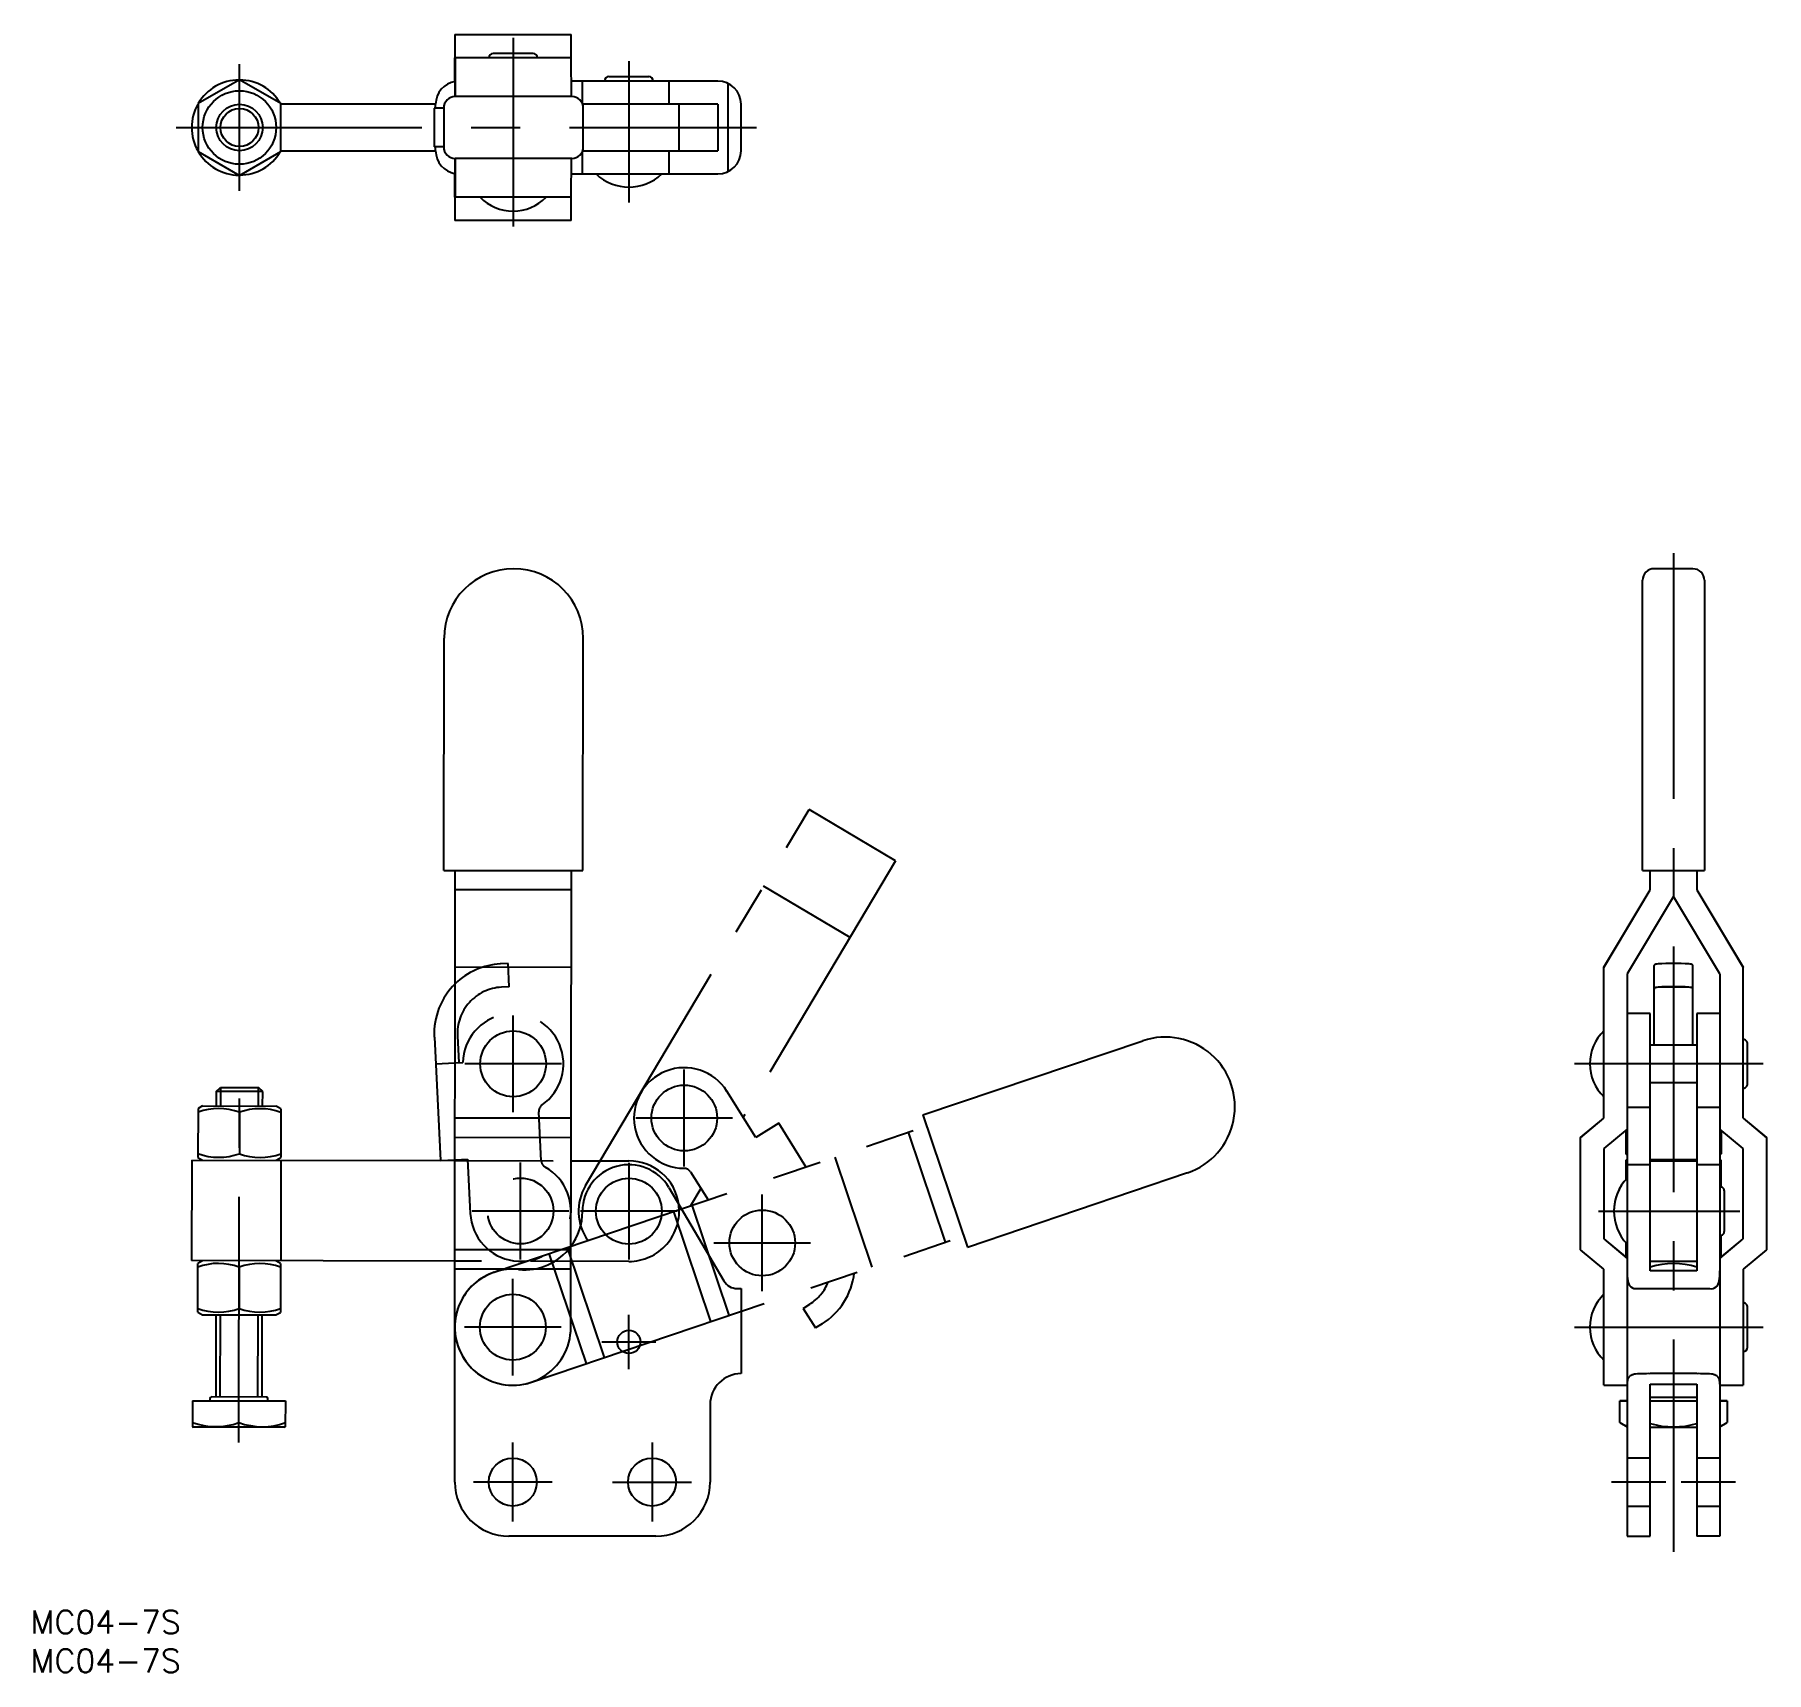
# Model space of a CAD drawing. Extents: x -62 to 162, y -45 to 167.
import ezdxf

# ---------------------------------------------------------------- set-up
doc = ezdxf.new("R2010")
doc.units = 0
for name, pattern in [('CENTER', [50.8, 31.75, -6.35, 6.35, -6.35]), ('DASHED', [19.05, 12.7, -6.35]), ('PHANTOM', [63.5, 31.75, -6.35, 6.35, -6.35, 6.35, -6.35])]:
    doc.linetypes.add(name, pattern=pattern)
doc.layers.get('0').update_dxf_attribs({"linetype": 'CONTINUOUS'})
doc.layers.add('CENTER', color=1, linetype='CENTER')
doc.styles.get("Standard").update_dxf_attribs({"font": 'txt.shx', "height": 3, "bigfont": 'bigfont.shx'})

msp = doc.modelspace()

# ---------------------------------------------------------------- linework, layer by layer
at = {"color": 7, "linetype": 'CONTINUOUS'}
for p, q in [((-7.49, 167), (7.53, 167)), ((-7.49, 167), (-7.49, 164)), ((-7.47, 164), (-7.47, 167)), ((7.53, 164), (7.53, 167)), ((-7.5, 164), (-7.5, 160.95)), ((-7.49, 164), (-7.5, 164)), ((-7.49, 161), (-7.49, 164)), ((-7.49, 164), (-7.47, 164)), ((7.56, 164), (-7.47, 164)), ((-7.47, 164), (-7.47, 161)), ((-7.43, 159), (-7.44, 164)), ((2.62, 164.58), (-2.53, 164.58)), ((7.57, 159), (7.56, 164)), ((-35.33, 161.18), (-40.68, 158.09)), ((-29.98, 158.09), (-35.33, 161.18)), ((17.57, 161.57), (12.42, 161.57)), ((-7.49, 161), (-7.44, 161)), ((-7.44, 161), (-7.44, 159)), ((7.61, 159), (-7.43, 159)), ((26.5, 161), (7.56, 161)), ((9, 158.06), (9, 161)), ((20.17, 161), (20.17, 158)), ((27.85, 149.32), (27.85, 160.68)), ((-40.68, 158.09), (-40.68, 151.91)), ((-29.98, 151.91), (-29.98, 158.09)), ((-9.97, 158), (-29.97, 158)), ((-10.16, 157.5), (-10.16, 152.5)), ((-8.93, 157.5), (-10.16, 157.5)), ((-9.97, 157.5), (-9.97, 158)), ((-8.93, 157.5), (-8.93, 152.5)), ((26.5, 158), (9.02, 158)), ((9.11, 152.5), (9.11, 157.5)), ((21.5, 152), (21.5, 158)), ((26.5, 158), (26.5, 152)), ((29.5, 152), (29.5, 158)), ((-8.93, 152.5), (-10.16, 152.5)), ((-9.97, 152), (-9.97, 152.5)), ((-40.68, 151.91), (-35.33, 148.82)), ((-35.33, 148.82), (-29.98, 151.91)), ((-29.97, 152), (-9.97, 152)), ((-7.44, 146), (-7.43, 151)), ((-7.44, 151), (-7.44, 149)), ((7.61, 151), (-7.43, 151)), ((7.56, 146), (7.57, 151)), ((9, 149), (9, 151.94)), ((9.02, 152), (26.5, 152)), ((20.17, 152), (20.17, 149)), ((-7.5, 149.05), (-7.5, 146)), ((-7.49, 146), (-7.49, 149)), ((-7.44, 149), (-7.49, 149)), ((-7.47, 149), (-7.47, 146)), ((7.56, 149), (26.5, 149)), ((-7.5, 146), (-7.49, 146)), ((-7.47, 146), (-7.49, 146)), ((-7.49, 146), (-7.49, 143)), ((7.56, 146), (-7.47, 146)), ((-7.47, 143), (-7.47, 146)), ((7.53, 143), (7.53, 146)), ((7.53, 143), (-7.49, 143)), ((146, 58.99), (146, 96.5)), ((152.5, 98), (147.5, 98)), ((154, 96.5), (154, 58.99)), ((-8.93, 59.01), (-8.89, 89.01)), ((9.07, 58.99), (9.11, 88.99)), ((-8.93, 59.01), (9.07, 58.99)), ((-7.5, 0.01), (-7.43, 59.01)), ((7.5, -0.01), (7.57, 58.99)), ((147, 56.49), (147, 58.99)), ((147.5, 58.99), (152.5, 58.99)), ((153, 58.99), (153, 56.49)), ((7.57, 56.49), (-7.43, 56.51)), ((141, 46.51), (147, 56.51)), ((141, 46.49), (147, 56.49)), ((153, 56.51), (159, 46.51)), ((153, 56.49), (159, 46.49)), ((150, 55.66), (144, 45.66)), ((156, 45.66), (150, 55.66)), ((7.56, 46.49), (-7.44, 46.51)), ((141, 26.99), (141, 46.51)), ((144, 45.66), (144, -27)), ((147.5, 36.43), (147.5, 46.73)), ((152.5, 36.43), (152.5, 46.73)), ((156, 45.66), (156, -27)), ((159, 26.99), (159, 46.51)), ((152, 43.94), (148, 43.94)), ((147, 40.53), (144, 40.53)), ((147, 7.3), (147, 40.53)), ((153, 40.53), (153, 7.3)), ((156, 40.53), (153, 40.53)), ((-10.14, 37.49), (-9.34, 21.54)), ((153, 36.43), (147, 36.43)), ((159.57, 31.45), (159.57, 36.6)), ((-9.97, 34.03), (-7.46, 34.15)), ((147, 31.63), (153, 31.63)), ((-38.32, 30.45), (-38.33, 28.59)), ((-38.32, 30.45), (-37.78, 30.99)), ((-32.32, 30.44), (-38.32, 30.45)), ((-37.78, 30.99), (-32.86, 30.98)), ((-32.32, 30.44), (-32.86, 30.98)), ((-32.33, 28.58), (-32.32, 30.44)), ((-40.68, 28.25), (-40.69, 21.94)), ((-40.08, 28.59), (-40.68, 28.25)), ((-40.08, 28.59), (-30.58, 28.58)), ((-35.33, 27.76), (-35.34, 22.41)), ((-29.98, 28.23), (-30.58, 28.58)), ((-29.98, 28.23), (-29.99, 21.92)), ((7.53, 26.99), (-7.47, 27.01)), ((138, 24.51), (141, 27.01)), ((138, 24.49), (141, 26.99)), ((144, 28.42), (147, 28.42)), ((153, 28.42), (156, 28.42)), ((159, 27.01), (162, 24.51)), ((159, 26.99), (162, 24.49)), ((144, 25.59), (141, 23.09)), ((143.82, 25.44), (143.82, 22.41)), ((159, 23.09), (156, 25.59)), ((156.18, 25.44), (156.18, 22.41)), ((7.53, 24.49), (-7.47, 24.51)), ((138, 9.99), (138, 24.51)), ((141, 23.09), (141, 11.4)), ((143.82, 22.41), (144, 22.31)), ((156, 22.31), (156.18, 22.41)), ((159, 11.4), (159, 23.09)), ((162, 24.51), (162, 9.99)), ((-41.49, 21.6), (-41.51, 8.6)), ((-41.49, 21.6), (-7.47, 21.54)), ((-40.69, 21.94), (-40.09, 21.59)), ((-30.59, 21.58), (-29.99, 21.92)), ((-29.97, 21.58), (-29.99, 8.58)), ((-9.34, 21.54), (-7.47, 21.64)), ((7.53, 21.51), (15.01, 21.5)), ((143.85, 21.59), (143.85, 19.11)), ((147, 21), (144, 21)), ((147, 21.69), (153, 21.69)), ((153, 21.54), (147, 21.54)), ((147, 21.5), (153, 21.5)), ((156, 21), (153, 21)), ((156.15, 18.15), (156.15, 21.59)), ((20.17, 18.05), (27.27, 5.98)), ((156.57, 12.42), (156.57, 17.57)), ((141, 11.41), (144, 8.91)), ((141, 11.4), (144, 8.9)), ((156, 8.91), (159, 11.41)), ((156, 8.9), (159, 11.4)), ((156.15, 9.04), (156.15, 11.87)), ((7.51, 9.99), (-7.49, 10.01)), ((141, 7.49), (138, 9.99)), ((143.85, 10.91), (143.85, 9.04)), ((162, 9.99), (159, 7.49)), ((-7.49, 8.54), (-41.51, 8.6)), ((-40.72, 1.94), (-40.71, 8.25)), ((-40.11, 8.59), (-40.71, 8.25)), ((-35.36, 7.76), (-35.37, 2.41)), ((-30.01, 8.23), (-30.61, 8.58)), ((-30.01, 8.23), (-30.02, 1.92)), ((7.51, 7.49), (-7.49, 7.51)), ((141, -7.5), (141, 7.49)), ((153, 8.5), (147, 8.5)), ((153, 7.3), (147, 7.3)), ((159, 7.49), (159, -7.5)), ((29, 5), (29.5, 5)), ((29.5, 5), (29.5, -6)), ((145.34, 5), (154.66, 5)), ((159.57, -2.58), (159.57, 2.57)), ((-40.72, 1.94), (-40.12, 1.59)), ((-40.12, 1.59), (-30.62, 1.58)), ((-38.37, 1.59), (-38.39, -9.01)), ((-32.39, -9.02), (-32.37, 1.58)), ((-30.62, 1.58), (-30.02, 1.92)), ((-7.5, -20), (-7.5, 0)), ((153, -6), (147, -6)), ((141, -7.5), (144, -7.5)), ((147, -7.35), (153, -7.35)), ((147, -27), (147, -7.35)), ((153, -7.35), (153, -27)), ((156, -7.5), (159, -7.5)), ((-41.39, -9.5), (-41.4, -12.85)), ((-41.39, -9.5), (-29.39, -9.52)), ((-39.14, -9.21), (-39.14, -9.51)), ((-31.84, -9.02), (-38.94, -9.01)), ((-35.4, -12.32), (-35.39, -9.51)), ((-31.64, -9.52), (-31.64, -9.22)), ((-29.39, -9.52), (-29.4, -12.87)), ((25.5, -10), (25.5, -20)), ((143.07, -12.32), (143.07, -9.51)), ((143.07, -9.51), (144, -9.52)), ((144, -9.51), (143.07, -9.51)), ((147, -9.52), (153, -9.52)), ((156.93, -9.51), (156, -9.51)), ((156, -9.52), (156.93, -9.51)), ((156.93, -9.51), (156.93, -12.32)), ((-41.4, -12.85), (-41.3, -12.9)), ((-29.5, -12.92), (-41.3, -12.9)), ((-29.5, -12.92), (-29.4, -12.87)), ((143.07, -12.32), (144, -12.86)), ((147, -12.92), (153, -12.92)), ((156, -12.86), (156.93, -12.32)), ((18.5, -27), (-0.5, -27)), ((144, -27), (147, -27)), ((156, -27), (153, -27))]:
    msp.add_line(p, q, dxfattribs=at)
at = {"color": 3, "linetype": 'PHANTOM'}
for p, q in [((9.41, 18.32), (38.29, 66.89)), ((49.46, 60.24), (38.29, 66.89)), ((49.46, 60.24), (29.77, 27.12)), ((43.58, 50.34), (32.4, 56.99)), ((53.01, 27.42), (81.43, 37.02)), ((22.16, 20.78), (22.16, 33.28)), ((31.39, 24.52), (27.67, 30.48)), ((28.41, 27.03), (15.91, 27.03)), ((53.01, 27.42), (58.78, 10.36)), ((-2.4, 7.11), (53.49, 25.99)), ((34.36, 26.37), (31.39, 24.52)), ((37.89, 20.72), (34.36, 26.37)), ((55.93, 10.98), (51.13, 25.19)), ((46.45, 7.78), (41.65, 21.99)), ((22.97, 20.06), (25.23, 16.44)), ((24.31, 17.93), (22.97, 15.68)), ((58.78, 10.36), (87.2, 19.97)), ((27.98, 1.54), (23.18, 15.75)), ((32.24, 4.64), (32.24, 17.14)), ((25.61, 0.74), (20.81, 14.95)), ((2.4, -7.11), (58.3, 11.78)), ((9.51, -4.7), (4.7, 9.51)), ((11.87, -3.9), (7.07, 10.31)), ((25.99, 10.89), (38.49, 10.89)), ((37.52, 2.44), (38.37, 2.97)), ((37.52, 2.44), (39.11, -0.1)), ((39.96, 0.43), (39.11, -0.1))]:
    msp.add_line(p, q, dxfattribs=at)
at = {"color": 3, "linetype": 'DASHED'}
for p, q in [((-0.61, 46.98), (-1.61, 46.93)), ((-0.46, 43.99), (-0.61, 46.98)), ((-0.46, 43.99), (-1.46, 43.94)), ((-7.15, 37.64), (-6.97, 34.18)), ((-7.46, 34.15), (-6.46, 34.2)), ((3.68, 21.51), (3.36, 27.84)), ((-7.47, 21.64), (-5.85, 21.72)), ((-7.47, 21.54), (7.53, 21.51)), ((-5.85, 21.72), (-5.49, 14.7)), ((14.99, 8.5), (-7.49, 8.54)), ((147, -16.9), (144, -16.9)), ((156, -16.9), (153, -16.9)), ((144, -23.1), (147, -23.1)), ((153, -23.1), (156, -23.1))]:
    msp.add_line(p, q, dxfattribs=at)
at = {"color": 3, "linetype": 'CONTINUOUS'}
for p, q in [((-37.78, 30.99), (-37.79, 28.59)), ((-32.87, 28.58), (-32.86, 30.98)), ((-37.83, 1.59), (-37.85, -9.01)), ((-32.93, -9.02), (-32.91, 1.58))]:
    msp.add_line(p, q, dxfattribs=at)
at = {"color": 7, "linetype": 'CONTINUOUS'}
for centre, radius in [((-35.33, 155), 4.75), ((-35.32, 155), 3), ((0.04, 34.03), 4.25), ((15, 15), 4.25), ((0, 0), 4.25), ((15, -1.9), 1.5), ((0, -20), 3.1), ((18, -20), 3.1)]:
    msp.add_circle(centre, radius, dxfattribs=at)
at = {"color": 3, "linetype": 'CONTINUOUS'}
msp.add_circle((-35.32, 155), 2.46, dxfattribs=at)
at = {"color": 3, "linetype": 'PHANTOM'}
for centre in [(22.16, 27.03), (32.24, 10.89)]:
    msp.add_circle(centre, 4.25, dxfattribs=at)
at = {"color": 3, "linetype": 'DASHED'}
msp.add_circle((1, 15.02), 4.25, dxfattribs=at)
at = {"color": 7, "linetype": 'CONTINUOUS'}
for centre, radius, start, end in [((-2.53, 164), 0.575, 90, 180), ((2.62, 164), 0.575, 0, 90), ((-35.34, 155), 6.15, 90.3412, 149.6588), ((-35.34, 155), 6.15, 30.5573, 89.4427), ((12.42, 161), 0.575, 90, 180), ((17.57, 161), 0.575, 0, 90), ((-6.97, 158), 3, 99.0483, 180.0323), ((-7.43, 157.5), 1.5, 90, 180), ((7.61, 157.5), 1.5, 360, 90), ((26.5, 158), 3, 0, 90), ((-35.34, 155), 6.15, 150.2337, 209.7663), ((-35.34, 155), 6.15, 29.1964, 29.3341), ((-7.43, 152.5), 1.5, 180, 270), ((7.61, 152.5), 1.5, 270, 0), ((-35.34, 155), 6.15, 210.3412, 269.6588), ((-35.34, 155), 6.15, 270.5573, 329.4427), ((-35.34, 155), 6.15, 330.6659, 330.8036), ((-6.97, 152), 3, 179.9677, 260.9517), ((26.5, 152), 3, 270, 360), ((15, 153.46), 6.16, 226.3972, 313.6028), ((0.04, 150.12), 5.92, 224.0918, 315.9082), ((0.11, 89), 9, 359.9288, 179.9288), ((147.46, 96.53), 1.46, 88.5105, 181.0071), ((152.55, 96.53), 1.45, 358.8745, 91.7448), ((147.13, 360.92), 301.93, 269.7865, 270.0712), ((152.87, 360.92), 301.93, 269.9288, 270.2135), ((147.84, 46.6), 0.359, 147.8343, 159.2538), ((147.68, 46.7), 0.177, 123.2109, 146.346), ((147.78, 46.5), 0.398, 99.5677, 120.2025), ((148.27, 43.87), 3.08, 95.095, 100.4243), ((150, 9.41), 37.58, 86.9492, 93.0508), ((151.73, 43.87), 3.08, 79.5757, 84.905), ((152.22, 46.5), 0.398, 59.7975, 80.4323), ((152.32, 46.7), 0.177, 33.654, 56.7891), ((152.16, 46.6), 0.359, 20.7462, 32.1657), ((-1.16, 37.94), 9, 134.3256, 182.8848), ((148.2, 43.47), 0.725, 157.808, 163.8975), ((147.75, 43.65), 0.248, 139.8191, 157.6538), ((147.76, 43.63), 0.264, 103.534, 136.9529), ((148.17, 41.97), 1.97, 95.0404, 103.9851), ((150, 6.41), 37.58, 86.9492, 93.0508), ((151.83, 41.97), 1.97, 76.0149, 84.9596), ((152.24, 43.63), 0.264, 43.0471, 76.466), ((152.25, 43.65), 0.248, 22.3462, 40.1809), ((151.8, 43.47), 0.725, 16.1025, 22.192), ((145.12, 34.03), 5.92, 134.0918, 225.9082), ((159.02, 36.62), 0.556, 358.9015, 91.9613), ((159.02, 31.44), 0.556, 268.0387, 1.0985), ((-38.02, 20.38), 7.86, 70.0033, 109.7995), ((-32.67, 20.37), 7.86, 70.0033, 109.7995), ((-38, 29.81), 7.86, 250.0033, 289.7995), ((-32.65, 29.8), 7.86, 250.0033, 289.7995), ((15, 15), 6, 30.5, 180.3192), ((15, 15), 6.5, 7.8801, 89.9014), ((144.02, 27.69), 6.1, 268.4086, 269.8169), ((144.07, 12.1), 9.48, 90.4341, 91.3404), ((155.98, 27.69), 6.1, 270.1831, 271.5914), ((155.93, 12.1), 9.48, 88.6596, 89.5659), ((148.46, 15.02), 6.16, 136.3972, 180), ((148.46, 15), 6.16, 136.3972, 223.6028), ((156.02, 17.59), 0.556, 358.9015, 91.9613), ((1.5, 14.92), 7.5, 323.2929, 0.3192), ((156.02, 12.41), 0.556, 268.0387, 1.0985), ((-38.05, 0.38), 7.86, 69.9971, 109.8057), ((-32.7, 0.37), 7.86, 70.0033, 109.7995), ((152.48, 7.29), 8.48, 179.9616, 188.8763), ((150, -1.98), 10.2, 72.8906, 107.0956), ((147.52, 7.29), 8.48, 351.1237, 0.0384), ((29, 7), 2, 210.5, 270), ((145.14, 6.03), 1.04, 182.2719, 280.6188), ((154.85, 6.03), 1.05, 259.5113, 357.598), ((-38.03, 9.8), 7.86, 249.9971, 289.8057), ((-32.68, 9.8), 7.86, 250.0033, 289.7995), ((145.12, 0), 5.92, 134.0918, 225.9082), ((159.02, 2.59), 0.556, 358.9015, 91.9613), ((0, 0), 7.5, 179.9288, 359.9288), ((159, -2.58), 0.575, 270, 0), ((29.5, -10), 4, 90, 180), ((145.02, -7.06), 0.998, 142.1175, 169.6028), ((144.94, -7.05), 0.928, 110.1316, 139.6983), ((145.35, -8.12), 2.08, 97.3216, 110.4985), ((146.03, -13.82), 7.81, 89.8847, 96.9047), ((146.79, -90.56), 84.56, 89.8598, 90.5085), ((153.21, -90.56), 84.56, 89.4915, 90.1402), ((153.97, -13.82), 7.81, 83.0953, 90.1153), ((154.65, -8.12), 2.08, 69.5015, 82.6784), ((155.06, -7.05), 0.928, 40.3017, 69.8684), ((154.98, -7.06), 0.998, 10.3972, 37.8825), ((146.34, -7.32), 2.34, 169.142, 180.8437), ((153.66, -7.32), 2.34, 359.1563, 10.858), ((-38.94, -9.21), 0.2, 89.9014, 179.9014), ((-31.84, -9.22), 0.2, 359.9014, 89.9014), ((150, 862.7), 871.72, 269.80282, 270.19718), ((147.67, 152.53), 162.05, 269.7629, 270.1607), ((150, 2071.44), 2080.96, 269.94838, 270.05162), ((152.33, 152.53), 162.05, 269.8393, 270.2371), ((-38.38, -4.03), 8.81, 250.0033, 289.7995), ((-32.38, -4.04), 8.81, 250.0033, 289.7995), ((144.81, -9.71), 3.14, 236.3263, 236.3307), ((144.81, -9.71), 3.14, 243.6696, 255.0095), ((150.01, -2.18), 10.69, 253.6622, 286.2659), ((155.19, -9.71), 3.14, 284.9887, 296.335), ((-0.5, -20), 7, 180, 270), ((18.5, -20), 7, 270, 0)]:
    msp.add_arc(centre, radius, start, end, dxfattribs=at)
at = {"color": 3, "linetype": 'DASHED'}
for centre, radius, start, end in [((-1.16, 37.94), 9, 92.8841, 134.3256), ((-1.16, 37.94), 6, 92.8841, 182.8848), ((0.04, 34.03), 6.5, 305.1156, 178.4731), ((4.36, 27.9), 1, 125.1158, 182.8848), ((1, 15.02), 6.5, 182.8848, 60.6539), ((4.68, 21.56), 1, 182.8848, 240.6539), ((15, 15), 6.5, 269.9014, 7.8801), ((1.5, 14.92), 7.5, 264.26, 323.2929), ((0, 0), 7.5, 84.26, 180)]:
    msp.add_arc(centre, radius, start, end, dxfattribs=at)
at = {"color": 3, "linetype": 'PHANTOM'}
for centre, radius, start, end in [((84.32, 28.49), 9, 288.6722, 108.6722), ((22.16, 27.03), 6.5, 31.998, 269.7671), ((22.12, 19.53), 1, 31.998, 89.7671), ((15, 15), 6.5, 149.2645, 215.7439), ((0, 0), 7.5, 108.6722, 288.6722), ((35.19, 8.06), 9, 301.9972, 353.2231), ((35.19, 8.06), 6, 301.9972, 338.5392)]:
    msp.add_arc(centre, radius, start, end, dxfattribs=at)
at = {"layer": 'CENTER', "color": 1, "linetype": 'CENTER'}
for p, q in [((0.04, 166.58), (0.04, 142.2)), ((15, 163.58), (15, 145.3)), ((-35.32, 146.83), (-35.32, 163.17)), ((-43.49, 155), (31.5, 155)), ((150, 100), (150, -29)), ((0.04, 27.78), (0.04, 40.28)), ((6.29, 34.03), (-6.21, 34.03)), ((161.57, 34.03), (137.2, 34.03)), ((-35.4, -14.91), (-35.32, 32.99)), ((1, 8.77), (1, 21.27)), ((15, 21.25), (15, 8.75)), ((-5.25, 15.02), (7.25, 15.02)), ((21.25, 15), (8.75, 15)), ((140.3, 15), (158.57, 15)), ((0, -6.25), (0, 6.25)), ((6.25, 0), (-6.25, 0)), ((15, -5.4), (15, 1.6)), ((137.2, 0), (161.57, 0)), ((11.5, -1.9), (18.5, -1.9)), ((0, -25.1), (0, -14.9)), ((18, -14.9), (18, -25.1)), ((5.1, -20), (-5.1, -20)), ((12.9, -20), (23.1, -20)), ((149, -20), (142, -20)), ((158, -20), (151, -20))]:
    msp.add_line(p, q, dxfattribs=at)

# ---------------------------------------------------------------- texts
at = {"color": 7, "linetype": 'CONTINUOUS'}
for p in [(-62.31, -39.59), (-62.31, -44.59)]:
    msp.add_text('MC04-7S', height=3, dxfattribs=at).set_placement(p)

doc.saveas('drawing.dxf')
